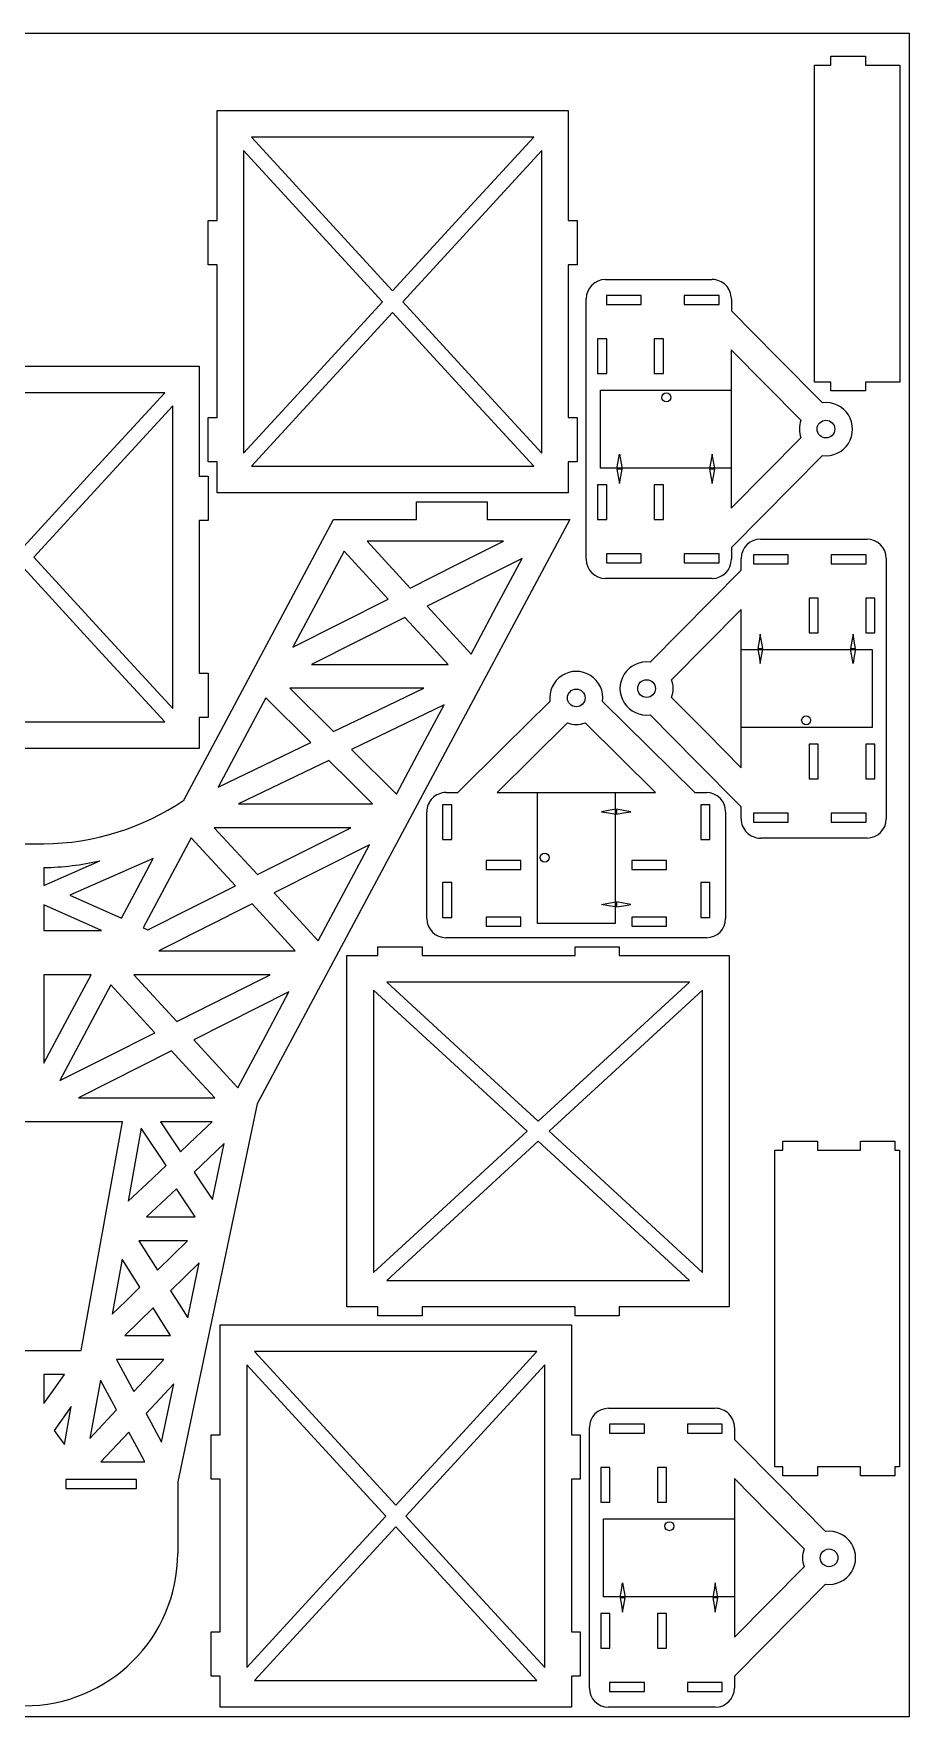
# Model space of a CAD drawing. Extents: x 0 to 710, y 0 to 570.
# Drawn here: x 413 to 710, y 0 to 570 of the extents above; entities that cross this region are included whole.
import ezdxf

# ---------------------------------------------------------------- set-up
doc = ezdxf.new("R2010")
doc.units = 0
doc.header["$MEASUREMENT"] = 0
doc.layers.add('DEFAULT', color=1, linetype='Continuous')

msp = doc.modelspace()

# ---------------------------------------------------------------- linework, layer by layer
at = {"color": 5}
msp.add_lwpolyline([(0, 0), (710, 0), (710, 570), (0, 570)], close=True, dxfattribs=at)
at = {"layer": 'DEFAULT'}
for p, q in [((677.92, 451.98355), (677.92, 559.287)), ((677.92, 559.287), (683.392, 559.287)), ((683.392, 559.287), (683.392, 562.3185)), ((683.392, 562.3185), (695.1585, 562.3185)), ((695.1585, 562.3185), (695.1585, 559.287)), ((695.1585, 559.287), (706.816, 559.287)), ((706.816, 559.287), (706.816, 451.98355)), ((475.4513, 506.6975), (475.4513, 543.9475)), ((475.4513, 543.9475), (594.4515, 543.9475)), ((594.4515, 543.9475), (594.4515, 506.6975)), ((531.556, 479.19735), (484.4513, 530.4585)), ((484.4513, 530.4585), (484.4513, 427.9363)), ((582.786, 534.9475), (487.11675, 534.9475)), ((487.11675, 534.9475), (534.951, 482.8921)), ((585.451, 530.4585), (538.3465, 479.19735)), ((558.8685, 508.9195), (582.786, 534.9475)), ((585.451, 427.9363), (585.451, 530.4585)), ((534.951, 482.8921), (558.8685, 508.9195)), ((472.4513, 491.6973), (472.4513, 506.6975)), ((472.4513, 506.6975), (475.4513, 506.6975)), ((594.4515, 506.6975), (597.4515, 506.6975)), ((597.4515, 506.6975), (597.4515, 491.69725)), ((475.4513, 491.6973), (472.4513, 491.6973)), ((475.4513, 439.9473), (475.4513, 491.6973)), ((597.4515, 491.69725), (594.4515, 491.69725)), ((594.4515, 491.69725), (594.4515, 439.94725)), ((607.048, 486.6888), (643.1865, 486.70445)), ((508.0035, 453.56675), (531.556, 479.19735)), ((538.3465, 479.19735), (561.899, 453.56675)), ((600.54, 391.95095), (600.54, 480.1931)), ((619.181, 481.3235), (607.407, 481.3235)), ((607.407, 481.3235), (607.407, 478.259)), ((619.181, 478.259), (619.181, 481.3235)), ((645.5175, 481.3235), (633.744, 481.3235)), ((633.744, 481.3235), (633.744, 478.259)), ((645.5175, 478.259), (645.5175, 481.3235)), ((649.7, 480.17835), (649.7, 476.158)), ((534.9515, 475.5025), (487.1168, 423.4473)), ((558.8685, 449.4749), (534.9515, 475.5025)), ((607.407, 478.259), (619.181, 478.259)), ((633.744, 478.259), (645.5175, 478.259)), ((649.7, 476.158), (665.1365, 460.56295)), ((607.461, 466.62075), (604.3965, 466.62075)), ((604.3965, 466.62075), (604.3965, 454.84695)), ((607.461, 454.84695), (607.461, 466.62075)), ((626.656, 466.62075), (623.591, 466.62075)), ((623.591, 466.62075), (623.591, 454.84695)), ((626.656, 454.84695), (626.656, 466.62075)), ((661.4765, 450.9696), (649.6845, 462.8859)), ((649.6845, 462.8859), (649.6845, 409.21175)), ((350.4515, 457.3726), (469.4515, 457.3726)), ((469.4515, 457.3726), (469.4515, 420.1226)), ((665.1365, 460.56295), (680.573, 444.9679)), ((484.4513, 427.9363), (508.0035, 453.56675)), ((561.899, 453.56675), (585.451, 427.9363)), ((604.3965, 454.84695), (607.461, 454.84695)), ((623.591, 454.84695), (626.656, 454.84695)), ((673.269, 439.0533), (661.4765, 450.96955)), ((683.392, 451.98355), (677.92, 451.98355)), ((683.392, 448.98355), (683.392, 451.98355)), ((706.816, 451.98355), (695.1585, 451.98355)), ((695.1585, 451.98355), (695.1585, 448.98355)), ((457.78595, 448.37265), (362.11695, 448.37265)), ((433.8687, 422.34505), (457.78595, 448.37265)), ((582.786, 423.4473), (558.8685, 449.4749)), ((695.1585, 448.98355), (683.392, 448.98355)), ((460.45145, 443.8837), (413.34665, 392.62265)), ((460.45145, 341.36155), (460.45145, 443.8837)), ((472.4513, 424.9473), (472.4513, 439.9473)), ((472.4513, 439.9473), (475.4513, 439.9473)), ((594.4515, 439.94725), (597.4515, 439.94725)), ((597.4515, 439.94725), (597.4515, 424.94725)), ((649.6845, 409.21175), (673.267, 433.0431)), ((409.95145, 396.31745), (433.8687, 422.34505)), ((475.4513, 424.9473), (472.4513, 424.9473)), ((475.4513, 414.4473), (475.4513, 424.9473)), ((487.1168, 423.4473), (582.786, 423.4473)), ((597.4515, 424.94725), (594.4515, 424.94725)), ((594.4515, 424.94725), (594.4515, 414.44725)), ((680.5745, 427.1227), (649.7, 395.9247)), ((469.4515, 420.1226), (472.4515, 420.1226)), ((472.4515, 420.1226), (472.4515, 405.1226)), ((607.4615, 417.2073), (604.397, 417.2073)), ((604.397, 417.2073), (604.397, 405.43345)), ((607.4615, 405.43345), (607.4615, 417.2073)), ((626.656, 417.2073), (623.591, 417.2073)), ((623.591, 417.2073), (623.591, 405.43345)), ((626.656, 405.43345), (626.656, 417.2073)), ((594.4515, 414.4473), (475.4513, 414.4473)), ((542.9785, 405.44735), (542.9785, 411.44735)), ((542.9785, 411.44735), (566.9785, 411.44735)), ((566.9785, 411.44735), (566.9785, 405.44735)), ((464.18905, 310.29885), (514.935, 405.44735)), ((472.4515, 405.1226), (469.4515, 405.1226)), ((469.4515, 405.1226), (469.4515, 353.3726)), ((595.022, 405.44735), (489.05285, 207.48285)), ((514.935, 405.44735), (542.9785, 405.44735)), ((566.9785, 405.44735), (595.022, 405.44735)), ((604.397, 405.43345), (607.4615, 405.43345)), ((623.591, 405.43345), (626.656, 405.43345)), ((518.4775, 394.65285), (501.168, 362.19715)), ((533.4195, 378.425), (518.4775, 394.65285)), ((572.5045, 398.0912), (526.2735, 398.0912)), ((526.2735, 398.0912), (540.9105, 382.1942)), ((556.7075, 390.14275), (572.5045, 398.0912)), ((619.181, 393.83195), (607.4075, 393.83195)), ((607.4075, 393.83195), (607.4075, 390.7674)), ((619.181, 390.7674), (619.181, 393.83195)), ((645.518, 393.83195), (633.744, 393.83195)), ((633.744, 393.83195), (633.744, 390.7674)), ((645.518, 390.7674), (645.518, 393.83195)), ((649.7, 395.9247), (649.7, 391.95095)), ((668.9785, 393.43685), (657.2045, 393.43685)), ((657.2045, 393.43685), (657.2045, 390.3723)), ((659.5335, 398.76425), (695.6715, 398.76425)), ((668.9785, 390.3723), (668.9785, 393.43685)), ((695.315, 393.43685), (683.5415, 393.43685)), ((683.5415, 393.43685), (683.5415, 390.3723)), ((695.315, 390.3723), (695.315, 393.43685)), ((433.8687, 362.90025), (409.95145, 388.92785)), ((413.34665, 392.62265), (436.89905, 366.9921)), ((540.9105, 382.1942), (556.7075, 390.1427)), ((578.8425, 392.25295), (546.591, 376.0251)), ((570.1875, 376.0251), (578.8425, 392.25295)), ((607.4075, 390.7674), (619.181, 390.7674)), ((622.1485, 357.0815), (653.0225, 388.27945)), ((633.744, 390.7674), (645.518, 390.7674)), ((653.0225, 388.27945), (653.0225, 392.2532)), ((657.2045, 390.3723), (668.9785, 390.3723)), ((683.5415, 390.3723), (695.315, 390.3723)), ((702.1825, 392.2532), (702.1825, 304.01105)), ((643.189, 385.4399), (607.051, 385.4399)), ((517.294, 370.31105), (533.4195, 378.425)), ((679.1315, 378.7707), (676.0665, 378.7707)), ((676.0665, 378.7707), (676.0665, 366.9969)), ((679.1315, 366.9969), (679.1315, 378.7707)), ((698.3255, 378.7707), (695.261, 378.7707)), ((695.261, 378.7707), (695.261, 366.9969)), ((698.3255, 366.9969), (698.3255, 378.7707)), ((539.1, 372.2558), (507.506, 356.3588)), ((546.4185, 364.3073), (539.1, 372.2558)), ((546.591, 376.0251), (561.533, 359.7972)), ((561.533, 359.7972), (570.1875, 376.0251)), ((653.038, 374.99245), (629.4555, 351.16105)), ((653.038, 321.31835), (653.038, 374.99245)), ((436.89905, 366.9921), (460.45145, 341.36155)), ((501.168, 362.19715), (517.294, 370.31105)), ((676.0665, 366.9969), (679.1315, 366.9969)), ((695.261, 366.9969), (698.3255, 366.9969)), ((457.78595, 336.8726), (433.8687, 362.9002)), ((553.737, 356.3588), (546.4185, 364.3073)), ((507.506, 356.3588), (553.737, 356.3588)), ((469.4515, 353.3726), (472.4515, 353.3726)), ((472.4515, 353.3726), (472.4515, 338.3726)), ((545.5, 348.29475), (500.0905, 348.29475)), ((500.0905, 348.29475), (514.939, 333.5641)), ((530.2195, 340.92945), (545.5, 348.29475)), ((491.9842, 344.97755), (475.84795, 314.7221)), ((507.233, 329.84985), (491.9842, 344.97755)), ((552.397, 342.6671), (521.012, 327.53935)), ((544.3285, 327.53935), (552.397, 342.6671)), ((572.643, 328.36305), (588.238, 343.79945)), ((606.083, 343.80075), (637.281, 312.92665)), ((629.4535, 345.1509), (641.246, 333.2346)), ((362.11695, 336.8726), (457.78595, 336.8726)), ((472.4515, 338.3726), (469.4515, 338.3726)), ((469.4515, 338.3726), (469.4515, 327.8726)), ((514.939, 333.5641), (530.2195, 340.92945)), ((594.1525, 336.49535), (582.236, 324.7031)), ((623.994, 312.9109), (600.1625, 336.4934)), ((637.586, 323.6412), (622.1495, 339.23625)), ((641.246, 333.2346), (653.038, 321.31835)), ((469.4515, 327.8726), (350.4515, 327.8726)), ((491.54045, 322.28595), (507.233, 329.84985)), ((521.012, 327.53935), (536.2605, 312.4117)), ((536.2605, 312.4117), (544.3285, 327.53935)), ((557.0475, 312.92665), (572.643, 328.36305)), ((679.1315, 329.35725), (676.0665, 329.35725)), ((676.0665, 329.35725), (676.0665, 317.58345)), ((679.1315, 317.58345), (679.1315, 329.35725)), ((698.326, 329.35725), (695.2615, 329.35725)), ((695.2615, 329.35725), (695.2615, 317.58345)), ((698.326, 317.58345), (698.326, 329.35725)), ((475.84795, 314.7221), (491.54045, 322.2859)), ((513.306, 323.82505), (482.74465, 309.09435)), ((520.73, 316.4597), (513.306, 323.82505)), ((582.2365, 324.7031), (570.32, 312.9109)), ((653.0225, 308.04615), (637.586, 323.6412)), ((528.1545, 309.09435), (520.73, 316.4597)), ((676.0665, 317.58345), (679.1315, 317.58345)), ((695.2615, 317.58345), (698.326, 317.58345)), ((482.74465, 309.09435), (528.1545, 309.09435)), ((551.8825, 308.74415), (551.8825, 296.9705)), ((554.947, 308.74415), (551.8825, 308.74415)), ((553.0275, 312.9266), (557.0475, 312.92665)), ((554.947, 296.9705), (554.947, 308.74415)), ((570.32, 312.9109), (623.994, 312.9109)), ((637.281, 312.92665), (641.255, 312.92665)), ((639.374, 308.7441), (639.374, 296.97045)), ((642.4385, 308.7441), (639.374, 308.7441)), ((642.4385, 296.97045), (642.4385, 308.7441)), ((653.0225, 304.0258), (653.0225, 308.04615)), ((546.517, 270.2747), (546.5015, 306.4128)), ((647.766, 306.4156), (647.766, 270.2775)), ((668.9785, 305.9452), (657.205, 305.9452)), ((657.205, 305.9452), (657.205, 302.8807)), ((657.205, 302.8807), (668.9785, 302.8807)), ((668.9785, 302.8807), (668.9785, 305.9452)), ((695.3155, 305.9452), (683.5415, 305.9452)), ((683.5415, 305.9452), (683.5415, 302.8807)), ((683.5415, 302.8807), (695.3155, 302.8807)), ((695.3155, 302.8807), (695.3155, 305.9452)), ((466.7119, 297.592), (450.4719, 267.14195)), ((481.6538, 281.36415), (466.7119, 297.592)), ((520.739, 301.03035), (474.5077, 301.03035)), ((474.5077, 301.03035), (489.14495, 285.1334)), ((504.942, 293.0819), (520.739, 301.03035)), ((551.8825, 296.9705), (554.947, 296.9705)), ((639.374, 296.97045), (642.4385, 296.97045)), ((695.6745, 297.51535), (659.536, 297.4997)), ((403.8045, 295.52765), (416.8065, 295.52765)), ((489.14495, 285.1334), (504.942, 293.0819)), ((527.077, 295.19205), (494.82525, 278.9642)), ((518.422, 278.9642), (527.077, 295.19205)), ((416.8112, 287.52975), (416.80525, 281.41745)), ((416.80525, 281.41745), (426.27595, 285.60825)), ((453.8639, 290.63805), (425.6189, 278.13955)), ((426.27595, 285.60825), (435.74665, 289.7991)), ((448.4708, 280.526), (453.8639, 290.63805)), ((566.585, 289.88235), (566.585, 286.8177)), ((578.359, 289.88235), (566.585, 289.88235)), ((566.585, 286.8177), (578.359, 286.8177)), ((578.359, 286.8177), (578.359, 289.88235)), ((615.9985, 289.8824), (615.9985, 286.81775)), ((627.7725, 289.8824), (615.9985, 289.8824)), ((615.9985, 286.81775), (627.7725, 286.81775)), ((627.7725, 286.81775), (627.7725, 289.8824)), ((443.0777, 270.41395), (448.4708, 280.52605)), ((466.8387, 273.90975), (481.6538, 281.36415)), ((551.8825, 282.4074), (551.8825, 270.63375)), ((554.947, 282.4074), (551.8825, 282.4074)), ((554.947, 270.63375), (554.947, 282.4074)), ((639.374, 282.40735), (639.374, 270.6337)), ((642.4385, 282.40735), (639.374, 282.40735)), ((642.4385, 270.6337), (642.4385, 282.40735)), ((436.29335, 266.2382), (416.8065, 274.8612)), ((416.8065, 274.8612), (416.8065, 266.2382)), ((425.6189, 278.13955), (443.0777, 270.41395)), ((452.02365, 266.4553), (466.8387, 273.90975)), ((487.3341, 275.195), (455.7401, 259.29795)), ((494.6527, 267.2465), (487.3341, 275.195)), ((494.82525, 278.9642), (509.767, 262.73635)), ((509.767, 262.73635), (518.422, 278.9642)), ((551.8825, 270.63375), (554.947, 270.63375)), ((566.585, 270.6876), (566.585, 267.62325)), ((578.359, 270.6876), (566.585, 270.6876)), ((578.359, 267.62325), (578.359, 270.6876)), ((615.9985, 270.68755), (615.9985, 267.62315)), ((627.7725, 270.68755), (615.9985, 270.68755)), ((627.7725, 267.62315), (627.7725, 270.68755)), ((639.374, 270.6337), (642.4385, 270.6337)), ((416.8065, 266.2382), (426.5499, 266.2382)), ((426.5499, 266.2382), (436.29335, 266.2382)), ((450.4719, 267.14195), (452.02365, 266.4553)), ((501.9715, 259.29795), (494.6527, 267.24645)), ((641.255, 263.76645), (553.0125, 263.7665)), ((566.585, 267.62325), (578.359, 267.62325)), ((615.9985, 267.62315), (627.7725, 267.62315)), ((455.7401, 259.29795), (501.9715, 259.29795)), ((519.4775, 138.67755), (519.4775, 257.67755)), ((519.4775, 257.67755), (529.9775, 257.67755)), ((529.9775, 257.67755), (529.9775, 260.67755)), ((529.9775, 260.67755), (544.9775, 260.67755)), ((544.9775, 260.67755), (544.9775, 257.67755)), ((544.9775, 257.67755), (596.7275, 257.67755)), ((596.7275, 257.67755), (596.7275, 260.67755)), ((596.7275, 260.67755), (611.7275, 260.67755)), ((611.7275, 260.67755), (611.7275, 257.67755)), ((611.7275, 257.67755), (648.9775, 257.67755)), ((648.9775, 257.67755), (648.9775, 138.67755)), ((432.8066, 251.23405), (416.8065, 251.23405)), ((416.8065, 251.23405), (416.8065, 221.2339)), ((424.80655, 236.23395), (432.8066, 251.23405)), ((493.48415, 251.2341), (447.25295, 251.2341)), ((447.25295, 251.2341), (461.89015, 235.33715)), ((477.68715, 243.2856), (493.48415, 251.2341)), ((439.45715, 247.79565), (422.1474, 215.33995)), ((454.399, 231.5678), (439.45715, 247.79565)), ((499.822, 245.3958), (467.57045, 229.16795)), ((491.1672, 229.16795), (499.822, 245.3958)), ((580.533, 198.17755), (528.4775, 246.01205)), ((528.4775, 246.01205), (528.4775, 150.34305)), ((635.489, 248.67755), (532.9665, 248.67755)), ((532.9665, 248.67755), (558.597, 225.12515)), ((584.228, 201.5728), (635.489, 248.67755)), ((639.978, 246.01205), (587.9225, 198.17755)), ((639.978, 150.34305), (639.978, 246.01205)), ((461.89015, 235.33715), (477.68715, 243.2856)), ((416.8065, 221.2339), (424.8066, 236.23395)), ((438.2732, 223.45385), (454.399, 231.5678)), ((467.57045, 229.16795), (482.51235, 212.9401)), ((482.51235, 212.9401), (491.1672, 229.16795)), ((422.1474, 215.33995), (438.2732, 223.45385)), ((460.0793, 225.39865), (428.4853, 209.5017)), ((467.39795, 217.45015), (460.0793, 225.39865)), ((558.597, 225.12515), (584.228, 201.5728)), ((474.7165, 209.5017), (467.3979, 217.45015)), ((428.4853, 209.5017), (474.7165, 209.5017)), ((489.05285, 207.48285), (462.1642, 79.4417)), ((443.39715, 201.334), (377.21385, 201.334)), ((429.4569, 123.88815), (443.39715, 201.334)), ((473.7783, 201.334), (456.31075, 201.334)), ((456.31075, 201.334), (463.0763, 191.24075)), ((468.4273, 196.28735), (473.7783, 201.334)), ((449.75425, 199.199), (445.30485, 174.4801)), ((458.18255, 186.6253), (449.75425, 199.199)), ((463.0763, 191.24075), (468.42735, 196.28735)), ((477.92165, 194.05965), (467.6686, 184.38975)), ((473.9295, 175.04945), (477.92165, 194.05965)), ((554.5055, 174.2603), (580.533, 198.17755)), ((584.228, 194.7823), (558.597, 171.22995)), ((635.489, 147.67755), (584.228, 194.7823)), ((587.9225, 198.17755), (613.95, 174.2603)), ((667.1495, 191.83405), (667.1495, 194.83405)), ((667.1495, 194.83405), (678.8725, 194.83405)), ((678.8725, 194.83405), (678.8725, 191.83405)), ((693.415, 191.83405), (693.415, 194.83405)), ((693.415, 194.83405), (705.138, 194.83405)), ((705.138, 194.83405), (705.138, 191.83405)), ((664.4795, 84.4996), (664.4795, 191.83405)), ((664.4795, 191.83405), (667.1495, 191.83405)), ((678.8725, 191.83405), (693.415, 191.83405)), ((705.138, 191.83405), (706.654, 191.83405)), ((706.654, 191.83405), (706.654, 84.4996)), ((451.7437, 180.5527), (458.18255, 186.6253)), ((467.6686, 184.38975), (470.79905, 179.7196)), ((445.30485, 174.4801), (451.7437, 180.5527)), ((461.66845, 178.7309), (451.6114, 169.2459)), ((464.8474, 173.9884), (461.66845, 178.7309)), ((470.79905, 179.7196), (473.9295, 175.04945)), ((468.02635, 169.2459), (464.8474, 173.9884)), ((528.4775, 150.34305), (554.505, 174.2603)), ((558.597, 171.22995), (532.9665, 147.67755)), ((613.95, 174.2603), (639.978, 150.34305)), ((451.6114, 169.2459), (468.02635, 169.2459)), ((465.48405, 161.11105), (448.9425, 161.11105)), ((448.9425, 161.11105), (455.2723, 151.1573)), ((460.37815, 156.1342), (465.48405, 161.11105)), ((443.29295, 154.83545), (439.941, 136.21335)), ((449.3209, 145.3563), (443.29295, 154.83545)), ((455.2723, 151.1573), (460.37815, 156.1342)), ((469.4232, 153.59065), (459.73205, 144.14435)), ((465.5261, 135.03305), (469.4232, 153.59065)), ((444.631, 140.7848), (449.3209, 145.3563)), ((459.73205, 144.14435), (462.62905, 139.5887)), ((532.9665, 147.67755), (635.489, 147.67755)), ((439.941, 136.21335), (444.631, 140.7848)), ((453.78065, 138.3433), (444.21875, 129.023)), ((456.74415, 133.68315), (453.78065, 138.3433)), ((462.62905, 139.5887), (465.5261, 135.03305)), ((529.9775, 138.67755), (519.4775, 138.67755)), ((529.9775, 135.67755), (529.9775, 138.67755)), ((596.7275, 138.67755), (544.9775, 138.67755)), ((544.9775, 138.67755), (544.9775, 135.67755)), ((596.7275, 135.67755), (596.7275, 138.67755)), ((648.9775, 138.67755), (611.7275, 138.67755)), ((611.7275, 138.67755), (611.7275, 135.67755)), ((459.70765, 129.023), (456.74415, 133.68315)), ((476.50045, 95.3385), (476.50045, 132.5885)), ((476.50045, 132.5885), (595.5005, 132.5885)), ((544.9775, 135.67755), (529.9775, 135.67755)), ((595.5005, 132.5885), (595.5005, 95.3385)), ((611.7275, 135.67755), (596.7275, 135.67755)), ((444.21875, 129.023), (459.70765, 129.023)), ((410.3055, 123.88815), (429.4569, 123.88815)), ((457.42735, 120.88815), (441.3823, 120.88815)), ((441.3823, 120.88815), (447.2942, 110.0644)), ((452.3608, 115.4763), (457.42735, 120.88815)), ((583.835, 123.5885), (488.1659, 123.5885)), ((488.1659, 123.5885), (536.0005, 71.5333)), ((559.9175, 97.5609), (583.835, 123.5885)), ((423.7313, 115.7533), (416.80645, 115.7533)), ((416.80645, 115.7533), (416.80645, 106.0072)), ((420.2689, 110.88025), (423.7313, 115.7533)), ((447.2942, 110.0644), (452.3608, 115.4763)), ((532.605, 67.8385), (485.50045, 119.09955)), ((485.50045, 119.09955), (485.50045, 16.5774)), ((586.5005, 119.09955), (539.3955, 67.8385)), ((586.5005, 16.5774), (586.5005, 119.09955)), ((416.80645, 106.0072), (420.2689, 110.88025)), ((435.92595, 113.9074), (432.36355, 94.1162)), ((441.4403, 103.81155), (435.92595, 113.9074)), ((460.8162, 112.6051), (451.40005, 102.5472)), ((456.6757, 92.88835), (460.8162, 112.6051)), ((426.05265, 104.9755), (420.2961, 96.8737)), ((423.72555, 92.0471), (426.05265, 104.9755)), ((436.9019, 98.9639), (441.4403, 103.81155)), ((608.0975, 104.33725), (644.2355, 104.3529)), ((432.36355, 94.1162), (436.9019, 98.9639)), ((451.40005, 102.5472), (454.0379, 97.7178)), ((454.0379, 97.7178), (456.6757, 92.88835)), ((536.0005, 71.5333), (559.9175, 97.5609)), ((601.589, 9.59935), (601.5895, 97.8415)), ((620.23, 98.9719), (608.4565, 98.9719)), ((608.4565, 98.9719), (608.4565, 95.9074)), ((620.23, 95.9074), (620.23, 98.9719)), ((646.567, 98.9719), (634.7935, 98.9719)), ((634.7935, 98.9719), (634.7935, 95.9074)), ((646.567, 95.9074), (646.567, 98.9719)), ((650.7495, 97.82675), (650.7495, 93.8064)), ((420.2961, 96.8737), (422.01075, 94.4604)), ((422.0108, 94.4604), (423.72555, 92.0471)), ((445.54615, 96.29435), (436.12645, 86.23265)), ((448.29405, 91.26345), (445.54615, 96.29435)), ((451.04185, 86.23265), (448.294, 91.2635)), ((473.50045, 80.3385), (473.50045, 95.3385)), ((473.50045, 95.3385), (476.50045, 95.3385)), ((595.5005, 95.3385), (598.5005, 95.3385)), ((598.5005, 95.3385), (598.5005, 80.3385)), ((608.4565, 95.9074), (620.23, 95.9074)), ((634.7935, 95.9074), (646.567, 95.9074)), ((650.7495, 93.8064), (666.186, 78.2114)), ((436.12645, 86.23265), (451.04185, 86.23265)), ((448.18055, 80.23405), (424.18055, 80.23405)), ((424.18055, 80.23405), (424.18055, 77.23405)), ((448.18055, 77.23405), (448.18055, 80.23405)), ((476.50045, 80.3385), (473.50045, 80.3385)), ((476.50045, 28.5885), (476.50045, 80.3385)), ((598.5005, 80.3385), (595.5005, 80.3385)), ((595.5005, 80.3385), (595.5005, 28.5885)), ((608.5105, 84.2691), (605.446, 84.2691)), ((605.446, 84.2691), (605.446, 72.49535)), ((608.5105, 72.49535), (608.5105, 84.2691)), ((627.705, 84.2691), (624.6405, 84.2691)), ((624.6405, 84.2691), (624.6405, 72.49535)), ((627.705, 72.49535), (627.705, 84.2691)), ((662.526, 68.61795), (650.7335, 80.53425)), ((650.7335, 80.53425), (650.7335, 26.86015)), ((667.1495, 84.4996), (664.4795, 84.4996)), ((667.1495, 81.4996), (667.1495, 84.4996)), ((678.8725, 81.4996), (667.1495, 81.4996)), ((693.415, 84.4996), (678.8725, 84.4996)), ((678.8725, 84.4996), (678.8725, 81.4996)), ((693.415, 81.4996), (693.415, 84.4996)), ((705.138, 81.4996), (693.415, 81.4996)), ((706.654, 84.4996), (705.138, 84.4996)), ((705.138, 84.4996), (705.138, 81.4996)), ((424.18055, 77.23405), (448.18055, 77.23405)), ((462.1642, 79.4417), (462.1639, 55.25875)), ((666.186, 78.2114), (681.6225, 62.61635)), ((605.446, 72.49535), (608.5105, 72.49535)), ((624.6405, 72.49535), (627.705, 72.49535)), ((674.318, 56.70165), (662.526, 68.61795)), ((536.0005, 64.1437), (488.1659, 12.0885)), ((509.053, 42.20795), (532.605, 67.8385)), ((559.9175, 38.1161), (536.0005, 64.1437)), ((539.3955, 67.8385), (562.948, 42.20795)), ((650.7335, 26.86015), (674.316, 50.6915)), ((485.50045, 16.5774), (509.053, 42.20795)), ((562.948, 42.20795), (586.5005, 16.5774)), ((681.6235, 44.7711), (650.7495, 13.57315)), ((583.835, 12.0885), (559.9175, 38.1161)), ((608.5105, 34.8556), (605.446, 34.8556)), ((605.446, 34.8556), (605.446, 23.0818)), ((608.5105, 23.0818), (608.5105, 34.8556)), ((627.705, 34.8556), (624.6405, 34.8556)), ((624.6405, 34.8556), (624.6405, 23.0818)), ((627.705, 23.0818), (627.705, 34.8556)), ((473.50045, 13.5885), (473.50045, 28.5885)), ((473.50045, 28.5885), (476.50045, 28.5885)), ((595.5005, 28.5885), (598.5005, 28.5885)), ((598.5005, 28.5885), (598.5005, 13.5885)), ((605.446, 23.0818), (608.5105, 23.0818)), ((624.6405, 23.0818), (627.705, 23.0818)), ((476.50045, 13.5885), (473.50045, 13.5885)), ((476.50045, 3.0885), (476.50045, 13.5885)), ((488.1659, 12.0885), (583.835, 12.0885)), ((598.5005, 13.5885), (595.5005, 13.5885)), ((595.5005, 13.5885), (595.5005, 3.0885)), ((620.23, 11.4802), (608.4565, 11.4802)), ((608.4565, 11.4802), (608.4565, 8.4157)), ((620.23, 8.4157), (620.23, 11.4802)), ((646.567, 11.4802), (634.7935, 11.4802)), ((634.7935, 11.4802), (634.7935, 8.4157)), ((646.567, 8.4157), (646.567, 11.4802)), ((650.7495, 13.57315), (650.7495, 9.59935)), ((608.4565, 8.4157), (620.23, 8.4157)), ((634.7935, 8.4157), (646.567, 8.4157)), ((595.5005, 3.0885), (476.50045, 3.0885)), ((644.2385, 3.08835), (608.1005, 3.08835))]:
    msp.add_line(p, q, dxfattribs=at)
at = {"layer": 'DEFAULT', "color": 5}
for p, q in [((605.3285, 422.8601), (605.3285, 449.2307)), ((605.3285, 449.2307), (649.6845, 449.2307)), ((611.378, 425.10145), (611.8125, 427.53385)), ((611.8125, 427.53385), (612.2465, 425.10145)), ((643.2185, 427.53385), (642.7845, 425.10145)), ((643.6525, 425.10145), (643.2185, 427.53385)), ((649.6845, 422.8601), (605.3285, 422.8601)), ((610.944, 422.66915), (611.378, 425.10145)), ((611.238, 422.66915), (610.944, 422.66915)), ((611.238, 422.45505), (610.9445, 422.45505)), ((610.9445, 422.45505), (611.3785, 420.02275)), ((611.3075, 422.6692), (611.238, 422.45505)), ((611.3075, 422.455), (611.238, 422.66915)), ((612.679, 422.6692), (611.307, 422.6692)), ((612.679, 422.455), (611.3075, 422.455)), ((612.2465, 425.10145), (612.6805, 422.6693)), ((612.2465, 420.02275), (612.6805, 422.45495)), ((612.6805, 422.6693), (612.679, 422.6692)), ((612.6805, 422.45495), (612.679, 422.455)), ((642.7845, 425.10145), (642.35, 422.66915)), ((642.35, 422.66915), (642.7135, 422.66915)), ((642.7845, 422.455), (642.35, 422.455)), ((642.35, 422.455), (642.7845, 420.0227)), ((642.7135, 422.66915), (642.7845, 422.455)), ((642.784, 422.6692), (644.085, 422.6692)), ((642.855, 422.455), (642.784, 422.66915)), ((644.085, 422.455), (642.855, 422.455)), ((644.0865, 422.6693), (643.6525, 425.10145)), ((643.6525, 420.0227), (644.0865, 422.4549)), ((644.085, 422.6692), (644.0865, 422.6693)), ((644.0865, 422.4549), (644.085, 422.455)), ((611.3785, 420.02275), (611.8125, 417.59025)), ((611.8125, 417.59025), (612.2465, 420.02275)), ((642.7845, 420.0227), (643.2185, 417.59025)), ((643.2185, 417.59025), (643.6525, 420.0227)), ((659.504, 366.61395), (659.07, 364.1815)), ((659.938, 364.1815), (659.504, 366.61395)), ((690.91, 366.6139), (690.476, 364.18145)), ((691.344, 364.18145), (690.91, 366.6139)), ((653.038, 361.3441), (697.394, 361.3441)), ((659.07, 364.1815), (658.636, 361.7493)), ((658.636, 361.7493), (658.6375, 361.7492)), ((658.6375, 361.535), (658.636, 361.5349)), ((658.636, 361.5349), (659.07, 359.1027)), ((658.6375, 361.7492), (659.8675, 361.7492)), ((659.9385, 361.535), (658.6375, 361.535)), ((659.07, 359.1027), (659.504, 356.6703)), ((659.504, 356.6703), (659.938, 359.1027)), ((659.8675, 361.7492), (659.9385, 361.53505)), ((660.3725, 361.7492), (659.938, 364.1815)), ((660.009, 361.53505), (659.938, 361.7492)), ((659.938, 361.7492), (660.3725, 361.7492)), ((659.938, 359.1027), (660.3725, 361.53505)), ((660.3725, 361.53505), (660.009, 361.53505)), ((690.476, 364.18145), (690.042, 361.74925)), ((690.042, 361.74925), (690.0435, 361.7492)), ((690.042, 361.5349), (690.0435, 361.535)), ((690.476, 359.1027), (690.042, 361.5349)), ((690.0435, 361.7492), (691.415, 361.7492)), ((690.0435, 361.535), (691.4155, 361.535)), ((690.91, 356.6703), (690.476, 359.1027)), ((691.3445, 359.1027), (690.91, 356.6703)), ((691.7785, 361.74915), (691.344, 364.18145)), ((691.7785, 361.53505), (691.3445, 359.1027)), ((691.415, 361.7492), (691.4845, 361.53505)), ((691.415, 361.535), (691.4845, 361.74915)), ((691.4845, 361.74915), (691.7785, 361.74915)), ((691.4845, 361.53505), (691.7785, 361.53505)), ((697.394, 361.3441), (697.394, 334.97345)), ((697.394, 334.97345), (653.038, 334.97345)), ((583.975, 268.555), (583.975, 312.9109)), ((610.3455, 312.9109), (610.3455, 268.555)), ((608.1045, 306.8789), (605.672, 306.4448)), ((605.672, 306.4448), (608.1045, 306.01075)), ((610.5365, 307.31295), (608.1045, 306.8789)), ((608.1045, 306.01075), (610.537, 305.57665)), ((610.537, 307.3116), (610.5365, 307.31295)), ((610.537, 306.01075), (610.537, 307.3116)), ((610.751, 306.08165), (610.537, 306.01075)), ((610.537, 305.9398), (610.751, 306.01075)), ((610.537, 305.57665), (610.537, 305.9398)), ((613.1835, 306.8789), (610.751, 307.31295)), ((610.751, 307.31295), (610.751, 307.3116)), ((610.751, 307.3116), (610.751, 306.08165)), ((610.751, 306.01075), (610.751, 305.57665)), ((610.751, 305.57665), (613.1835, 306.01075)), ((615.6155, 306.4448), (613.1835, 306.8789)), ((613.1835, 306.01075), (615.6155, 306.4448)), ((605.672, 275.03875), (608.1045, 275.4728)), ((608.1045, 274.60465), (605.672, 275.03875)), ((608.1045, 275.4728), (610.5365, 275.9069)), ((610.537, 274.17055), (608.1045, 274.60465)), ((610.5365, 275.9069), (610.537, 275.9055)), ((610.537, 275.9055), (610.537, 274.5337)), ((610.751, 274.5337), (610.537, 274.4645)), ((610.537, 274.53365), (610.751, 274.46445)), ((610.537, 274.4645), (610.537, 274.17055)), ((613.1835, 275.4728), (610.751, 275.9069)), ((610.751, 275.9069), (610.751, 275.9055)), ((610.751, 275.9055), (610.751, 274.5337)), ((610.751, 274.1705), (613.1835, 274.6046)), ((610.751, 274.46445), (610.751, 274.1705)), ((615.6155, 275.03875), (613.1835, 275.4728)), ((613.1835, 274.6046), (615.6155, 275.03875)), ((610.3455, 268.555), (583.975, 268.555)), ((606.378, 40.5085), (606.378, 66.87915)), ((606.378, 66.87915), (650.7335, 66.87915)), ((650.7335, 40.5085), (606.378, 40.5085)), ((611.9935, 40.31745), (612.4275, 42.74975)), ((612.287, 40.31745), (611.9935, 40.31745)), ((612.2875, 40.10335), (611.9935, 40.10335)), ((611.9935, 40.10335), (612.4275, 37.67105)), ((612.3565, 40.10335), (612.287, 40.31745)), ((612.3565, 40.31745), (612.2875, 40.10335)), ((613.728, 40.31745), (612.3565, 40.31745)), ((613.7285, 40.10335), (612.3565, 40.10335)), ((612.4275, 42.74975), (612.8615, 45.1822)), ((612.8615, 45.1822), (613.2955, 42.74975)), ((613.2955, 42.74975), (613.7295, 40.3176)), ((613.2955, 37.67105), (613.7295, 40.10325)), ((613.7295, 40.3176), (613.728, 40.31745)), ((613.7295, 40.10325), (613.7285, 40.10335)), ((643.8335, 42.74975), (643.3995, 40.31745)), ((643.3995, 40.31745), (643.7625, 40.31745)), ((643.8335, 40.10335), (643.3995, 40.10335)), ((643.3995, 40.10335), (643.8335, 37.67105)), ((643.7625, 40.31745), (643.8335, 40.10335)), ((644.2675, 45.1822), (643.8335, 42.74975)), ((643.8335, 40.31745), (645.134, 40.31745)), ((643.9045, 40.10335), (643.8335, 40.31745)), ((645.134, 40.10335), (643.9045, 40.10335)), ((644.7015, 42.74975), (644.2675, 45.1822)), ((645.1355, 40.3176), (644.7015, 42.74975)), ((644.7015, 37.67105), (645.1355, 40.10325)), ((645.134, 40.31745), (645.1355, 40.3176)), ((645.1355, 40.10325), (645.134, 40.10335)), ((612.4275, 37.67105), (612.8615, 35.2386)), ((612.8615, 35.2386), (613.2955, 37.67105)), ((643.8335, 37.67105), (644.2675, 35.2386)), ((644.2675, 35.2386), (644.7015, 37.67105))]:
    msp.add_line(p, q, dxfattribs=at)
for centre, radius in [((627.6825, 446.7719), 1.52302), ((675.04, 337.4323), 1.52297), ((586.434, 290.90935), 1.52297), ((628.732, 64.4203), 1.52297)]:
    msp.add_circle(centre, radius, dxfattribs=at)
at = {"layer": 'DEFAULT'}
for centre, radius in [((681.7515, 436.0454), 3.00002), ((597.1605, 344.97785), 2.99996), ((620.971, 348.1588), 2.99998), ((682.8005, 53.6938), 2.99999)]:
    msp.add_circle(centre, radius, dxfattribs=at)
for centre, radius, start, end in [((607.051, 480.17775), 6.511, 90.0247064, 179.8649194), ((643.189, 480.1934), 6.51105, 359.8676061, 90.0247064), ((681.7515, 436.04535), 9.00003, 262.4850323, 97.5235442), ((681.7515, 436.0454), 8.99996, 160.4753998, 199.4865691), ((659.5335, 392.2532), 6.51105, 90, 180), ((695.6715, 392.2532), 6.51105, 0, 90), ((607.051, 391.95095), 6.51105, 180, 270), ((643.189, 391.95095), 6.51105, 270, 0), ((597.1605, 344.97785), 8.99997, 352.4848905, 187.5235951), ((620.971, 348.1588), 9.00003, 82.4846725, 277.5235442), ((620.971, 348.1588), 8.99997, 340.4753998, 19.4867523), ((597.1605, 344.9778), 8.99998, 250.4759492, 289.4869354), ((415.61405, 382.7344), 87.21491, 270.7833996, 303.8456437), ((553.0125, 306.4156), 6.51105, 89.8673363, 180.0247064), ((641.255, 306.4156), 6.51105, 0, 90), ((659.5335, 304.01075), 6.51105, 179.8676049, 270.0247064), ((695.6715, 304.0264), 6.511, 270.0247064, 359.8649194), ((415.5958, 377.8057), 90.28409, 270.7713316, 282.8966893), ((553.028, 270.2775), 6.511, 180.0244379, 269.8651879), ((641.255, 270.2775), 6.51105, 270, 0), ((608.1005, 97.8262), 6.511, 90.0247064, 179.8653893), ((644.2385, 97.84185), 6.51105, 359.8670678, 90.0247064), ((682.8005, 53.6938), 9.00003, 262.4846725, 97.5235411), ((410.3055, 55.44735), 51.85874, 179.7932797, 359.7916276), ((682.8005, 53.6938), 9.00003, 160.4757203, 199.4866914), ((608.1005, 9.59935), 6.511, 180, 270), ((644.2385, 9.59935), 6.51105, 270, 0)]:
    msp.add_arc(centre, radius, start, end, dxfattribs=at)

doc.saveas('drawing.dxf')
